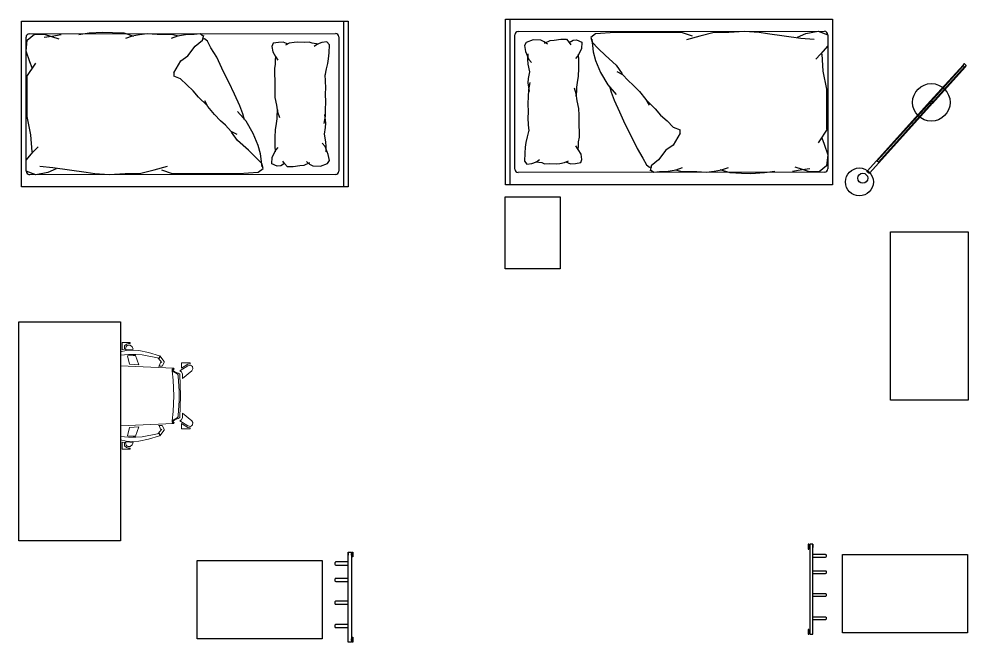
# Model space of a CAD drawing. Header units: millimetres. Extents: x 33568 to 59102, y 32067 to 59557.
# Drawn here: x 43487 to 49554, y 46165 to 50145 of the extents above; entities that cross this region are included whole.
import ezdxf

# ---------------------------------------------------------------- set-up
doc = ezdxf.new("R2010")
doc.units = ezdxf.units.MM
doc.layers.add('arredo', color=253, linetype='Continuous')

# ---------------------------------------------------------------- blocks, each defined once
blk = doc.blocks.new('Appendi_ab')
at = {"layer": 'arredo'}
blk.add_line((51553.7, 49344.7), (51573.7, 49344.7), dxfattribs=at)
for points in [[(51553.7, 49374.7), (51583.7, 49374.7), (51583.7, 49369.7), (51573.7, 49369.7), (51573.7, 49364.7), (51563.7, 49364.7), (51563.7, 49369.7), (51553.7, 49369.7), (51553.7, 49374.7)], [(51553.7, 49364.7), (52128.7, 49364.7), (52128.7, 49344.7), (51553.7, 49344.7), (51553.7, 49364.7)], [(52098.7, 49374.7), (52128.7, 49374.7), (52128.7, 49369.7), (52118.7, 49369.7), (52118.7, 49364.7), (52108.7, 49364.7), (52108.7, 49369.7), (52098.7, 49369.7), (52098.7, 49374.7)]]:
    blk.add_lwpolyline(points, dxfattribs=at)
for points in [[(51617.3, 49344.7), (51617.3, 49264.7, 0.414214), (51622.3, 49259.7), (51632.3, 49259.7, 0.409236), (51637.3, 49264.7), (51637.3, 49344.7)], [(51722.2, 49344.7), (51722.2, 49264.7, 0.414214), (51727.2, 49259.7), (51737.2, 49259.7, 0.409236), (51742.2, 49264.7), (51742.2, 49344.7)], [(51867.7, 49344.7), (51867.7, 49264.7, 0.414214), (51872.7, 49259.7), (51882.7, 49259.7, 0.409236), (51887.7, 49264.7), (51887.7, 49344.7)], [(52016.7, 49344.7), (52016.7, 49264.7, 0.414214), (52021.7, 49259.7), (52031.7, 49259.7, 0.409236), (52036.7, 49264.7), (52036.7, 49344.7)]]:
    blk.add_lwpolyline(points, format="xyb", dxfattribs=at)
blk = doc.blocks.new('letto_sin')
at = {"layer": 'arredo'}
for p, q in [((49520.1, 50146.7), (49520.1, 49086.7)), ((47497.9, 50024.9), (47544.3, 50063.6)), ((47511.3, 50064.6), (49469, 50066.7)), ((47544.3, 50063.6), (47606.2, 50063.6)), ((47606.2, 50063.6), (47652.6, 50048.2)), ((47654.7, 50050.2), (47715.4, 50061.8)), ((47828, 50061.8), (47894.5, 50070.4)), ((47894.5, 50070.4), (47981.2, 50076.2)), ((47981.2, 50076.2), (48042, 50073.3)), ((48042, 50073.3), (48114.3, 50070.4)), ((48114.3, 50070.4), (48177.9, 50050.2)), ((48215.5, 50058.9), (48169.2, 50050.2)), ((48264.7, 50064.7), (48215.5, 50058.9)), ((48328.3, 50061.8), (48264.7, 50064.7)), ((48368.8, 50061.8), (48328.3, 50061.8)), ((48429.5, 50058.9), (48368.8, 50061.8)), ((48464.2, 50050.2), (48429.5, 50058.9)), ((48510.5, 50058.9), (48458.5, 50050.2)), ((48565.5, 50061.8), (48510.5, 50058.9)), ((48603.1, 50064.7), (48565.5, 50061.8)), ((48623.3, 50050.2), (48603.1, 50064.7)), ((48618.2, 50024.9), (48626, 50055.9)), ((47490.1, 49187.8), (47490.1, 50043.4)), ((47490.1, 49955.3), (47497.9, 50024.9)), ((47605.5, 50044.4), (47654.7, 50050.2)), ((47652.6, 50048.2), (47699, 50032.7)), ((48169.2, 50050.2), (48125.9, 50035.7)), ((48458.5, 50050.2), (48418, 50035.7)), ((48571.8, 49986.3), (48618.2, 50024.9)), ((48630.3, 50033), (48615.6, 50030.5)), ((48650, 50018.2), (48630.3, 50033)), ((48672.1, 49976.5), (48650, 50018.2)), ((49069.6, 50004.4), (49061.5, 49984.2)), ((49104, 50010.4), (49069.6, 50004.4)), ((49134.4, 50012.5), (49104, 50010.4)), ((49165.2, 49998.3), (49134.4, 50012.5)), ((49172.8, 50004.4), (49148.5, 49992.2)), ((49203.2, 50010.4), (49172.8, 50004.4)), ((49225.4, 50012.5), (49203.2, 50010.4)), ((49269.9, 50010.4), (49225.4, 50012.5)), ((49300.3, 50012.5), (49269.9, 50010.4)), ((49318.5, 50004.4), (49300.3, 50012.5)), ((49359.2, 49998.3), (49318.5, 50004.4)), ((49352.9, 49998.3), (49332.6, 49984.2)), ((49381.2, 50010.4), (49352.9, 49998.3)), ((49413.6, 50014.5), (49381.2, 50010.4)), ((49429.8, 49994.3), (49413.6, 50014.5)), ((49427.7, 49943.7), (49429.8, 49994.3)), ((49490.1, 50045.5), (49490.1, 49187.8)), ((47513.3, 49885.6), (47490.1, 49955.3)), ((48525.4, 49924.3), (48571.8, 49986.3)), ((48708.9, 49915.1), (48672.1, 49976.5)), ((49061.5, 49984.2), (49067.6, 49949.8)), ((49067.6, 49949.8), (49085.8, 49919.5)), ((49423.7, 49905.3), (49427.7, 49943.7)), ((47490.1, 49785), (47552, 49877.9)), ((47528.8, 49847), (47513.3, 49885.6)), ((48433.9, 49815.4), (48479, 49893.4)), ((48479, 49893.4), (48525.4, 49924.3)), ((48753.1, 49821.8), (48708.9, 49915.1)), ((49085.8, 49899.3), (49087.8, 49921.1)), ((49085.8, 49919.5), (49100, 49897.2)), ((49085.8, 49871), (49085.8, 49899.3)), ((49411.5, 49840.6), (49419.6, 49875)), ((49419.6, 49875), (49423.7, 49905.3)), ((48433.9, 49815.4), (48433.9, 49794.8)), ((48787.5, 49755.5), (48753.1, 49821.8)), ((49079.7, 49842.7), (49085.8, 49871)), ((49079.7, 49814.4), (49079.7, 49842.7)), ((49081.8, 49759.8), (49079.7, 49814.4)), ((49401.4, 49796.2), (49411.5, 49840.6)), ((47497.9, 49698.6), (47497.9, 49791.4)), ((48478.1, 49777.6), (48433.9, 49794.8)), ((48517.4, 49738.3), (48478.1, 49777.6)), ((48821.8, 49679.4), (48787.5, 49755.5)), ((49081.8, 49701.2), (49081.8, 49759.8)), ((49405.5, 49763.8), (49401.4, 49802.2)), ((49407.5, 49717.3), (49405.5, 49763.8)), ((47497.9, 49536), (47497.9, 49698.6)), ((48559.1, 49701.5), (48517.4, 49738.3)), ((48593.5, 49659.8), (48559.1, 49701.5)), ((49083.8, 49658.7), (49081.8, 49701.2)), ((49405.5, 49683), (49407.5, 49717.3)), ((48647.5, 49608.2), (48593.5, 49659.8)), ((48652.4, 49600.8), (48632.8, 49637.7)), ((48856.2, 49605.7), (48821.8, 49679.4)), ((49093.9, 49610.2), (49083.8, 49658.7)), ((49407.5, 49626.4), (49405.5, 49683)), ((48694.2, 49549.3), (48652.4, 49600.8)), ((48896.7, 49506.4), (48842.6, 49568.3)), ((48875.9, 49554.2), (48856.2, 49605.7)), ((49100, 49563.7), (49093.9, 49610.2)), ((49095.9, 49549.6), (49100, 49579.9)), ((49403.5, 49539.5), (49405.5, 49583.9)), ((49405.5, 49583.9), (49407.5, 49626.4)), ((47521.1, 49419.9), (47497.9, 49536)), ((48733.4, 49510), (48694.2, 49549.3)), ((48765.4, 49480.5), (48733.4, 49510)), ((48885.7, 49514.9), (48875.9, 49554.2)), ((49091.9, 49493), (49095.9, 49521.3)), ((49095.9, 49521.3), (49095.9, 49549.6)), ((49112.1, 49527.3), (49100, 49563.7)), ((49395.4, 49493), (49403.5, 49539.5)), ((49407.5, 49495), (49399.9, 49550.5)), ((48802.2, 49441.2), (48765.4, 49480.5)), ((48943.1, 49429), (48896.7, 49506.4)), ((49083.8, 49404), (49085.8, 49452.5)), ((49085.8, 49452.5), (49091.9, 49493)), ((49397.4, 49424.2), (49405.5, 49466.7)), ((49405.5, 49466.7), (49407.5, 49495)), ((47528.8, 49311.6), (47521.1, 49419.9)), ((48839, 49421.6), (48802.2, 49441.2)), ((48842.6, 49382.6), (48803.9, 49436.8)), ((48974.1, 49351.7), (48943.1, 49429)), ((49083.8, 49351.5), (49083.8, 49404)), ((49407.5, 49375.7), (49397.4, 49424.2)), ((47536.5, 49311.6), (47567.5, 49342.6)), ((48912.2, 49320.7), (48842.6, 49382.6)), ((48989.6, 49297.5), (48974.1, 49351.7)), ((49085.8, 49311), (49083.8, 49351.5)), ((49087.8, 49321.1), (49102, 49339.3)), ((49401.4, 49345.4), (49383.2, 49365.6)), ((49421.7, 49294.9), (49401.4, 49345.4)), ((49409.5, 49345.4), (49407.5, 49375.7)), ((49408.2, 49310.1), (49409.5, 49345.4)), ((47490.1, 49257.4), (47536.5, 49311.6)), ((48958.6, 49274.3), (48912.2, 49320.7)), ((48997.3, 49235.6), (48958.6, 49274.3)), ((48998.7, 49215.8), (48989.6, 49297.5)), ((49061.5, 49234.2), (49063.6, 49276.7)), ((49063.6, 49276.7), (49087.8, 49321.1)), ((49429.8, 49256.5), (49421.7, 49294.9)), ((47490.1, 49187.8), (47490.1, 49257.4)), ((47577.4, 49218.7), (47662.4, 49211)), ((47662.4, 49211), (47875.5, 49181.4)), ((48308.8, 49196.9), (48393.9, 49220.1)), ((48974.1, 49181.4), (49005, 49204.6)), ((49005, 49204.6), (48997.3, 49235.6)), ((49095.9, 49220.1), (49061.5, 49234.2)), ((49118.2, 49222.1), (49095.9, 49220.1)), ((49142.5, 49236.2), (49118.2, 49222.1)), ((49142.5, 49236.2), (49132.3, 49252.4)), ((49160.7, 49216), (49142.5, 49236.2)), ((49197.1, 49216), (49160.7, 49216)), ((49239.6, 49222.1), (49197.1, 49216)), ((49265.9, 49224.1), (49239.6, 49222.1)), ((49301.9, 49241.7), (49265.9, 49224.1)), ((49282.1, 49248.4), (49302.3, 49232.2)), ((49302.3, 49232.2), (49324.5, 49222.1)), ((49324.5, 49222.1), (49373.1, 49220.1)), ((49373.1, 49220.1), (49417.6, 49236.2)), ((49417.6, 49236.2), (49429.8, 49256.5)), ((47552, 49164.6), (47490.1, 49187.8)), ((49469, 49166.7), (47511.3, 49164.6)), ((47629.4, 49180), (47552, 49164.6)), ((47683.5, 49203.3), (47629.4, 49180)), ((47875.5, 49181.4), (47929.7, 49173.7)), ((47929.7, 49173.7), (48022.5, 49165.9)), ((48022.5, 49165.9), (48123.1, 49173.7)), ((48123.1, 49173.7), (48215.9, 49173.7)), ((48215.9, 49173.7), (48308.8, 49196.9)), ((48355.2, 49196.9), (48424.8, 49173.7)), ((48424.8, 49173.7), (48564.1, 49173.7)), ((48564.1, 49173.7), (48718.8, 49173.7)), ((48718.8, 49173.7), (48850.3, 49173.7)), ((48850.3, 49173.7), (48974.1, 49181.4))]:
    blk.add_line(p, q, dxfattribs=at)
blk.add_lwpolyline([(49550.1, 49086.7), (47460.1, 49086.7), (47460.1, 50146.7), (49550.1, 50146.7)], close=True, dxfattribs=at)
for centre, radius, start, end in [((47511.3, 50043.4), 21.1, 90, 180), ((49469, 50045.5), 21.1, 0, 90), ((47515.3, 49189.5), 25.2, 183.80876, 260.77177), ((49469, 49187.8), 21.1, 270, 0)]:
    blk.add_arc(centre, radius, start, end, dxfattribs=at)

msp = doc.modelspace()

# ---------------------------------------------------------------- linework, layer by layer
at = {"layer": 'arredo'}
for p, q in [((49313, 49619.3), (49522.5, 49851.2)), ((49315.9, 49616.6), (49524.1, 49847)), ((49323.3, 49608.5), (49532.2, 49839.7)), ((49326.3, 49605.8), (49536.5, 49838.5)), ((49313, 49619.3), (48969.9, 49239.8)), ((49315.9, 49616.6), (48974.3, 49238.6)), ((49323.9, 49609.2), (48982.4, 49231.3)), ((49326.9, 49606.6), (48983.9, 49227.2))]:
    msp.add_line(p, q, dxfattribs=at)
for points in [[(49522.6, 49848.4), (49533.7, 49838.4, 0.414214), (49536.5, 49838.5), (49542.5, 49845.1, 0.414214), (49542.3, 49847.9), (49531.2, 49857.9, 0.414214), (49528.4, 49857.7), (49522.5, 49851.2, 0.414214)], [(48920.8, 49160.1), (48909.3, 49169.7, -0.427492), (48909.1, 49172.5), (48969.9, 49239.8, -0.414214), (48972.7, 49240), (48983.8, 49230, -0.414214), (48983.9, 49227.2), (48923.5, 49160.4, -0.401058)]]:
    msp.add_lwpolyline(points, format="xyb", close=True, dxfattribs=at)
for points in [[(46595.9, 49008.4), (46945.9, 49008.4), (46945.9, 48548.4), (46595.9, 48548.4), (46595.9, 49008.4)], [(49059.3, 48785.3), (49554.3, 48785.3), (49554.3, 47710.3), (49059.3, 47710.3), (49059.3, 48785.3)], [(48750.9, 46723.4), (49550.9, 46723.4), (49550.9, 46223.4), (48750.9, 46223.4), (48750.9, 46723.4)], [(44626.1, 46685.4), (45426.1, 46685.4), (45426.1, 46185.4), (44626.1, 46185.4), (44626.1, 46685.4)]]:
    msp.add_lwpolyline(points, dxfattribs=at)
msp.add_lwpolyline([(43487.2, 46811), (43487.2, 48211), (44137.2, 48211), (44137.2, 46811)], close=True, dxfattribs=at)
at = {"layer": 'arredo', "lineweight": 0}
for points in [[(44162.8, 48056.3), (44174.8, 48068.3), (44186.8, 48071.3), (44198.8, 48071.3), (44198.8, 48077.4), (44147.7, 48077.4), (44147.7, 48032.2), (44162.8, 48035.3)], [(44171.8, 48032.2), (44216.9, 48035.3), (44210.9, 48050.3), (44198.8, 48062.3), (44183.8, 48062.3), (44177.8, 48059.3), (44171.8, 48053.3), (44168.8, 48035.3)], [(44192.8, 47939), (44253, 47936), (44231.9, 47996.2), (44216.9, 47996.2), (44180.8, 47993.2)], [(44400.3, 47951.1), (44376.2, 47978.1), (44385.3, 47978.1), (44388.3, 47984.1), (44388.3, 47993.2), (44415.3, 47957.1), (44415.3, 47951.1), (44403.3, 47927), (44379.2, 47927), (44385.3, 47930), (44385.3, 47933), (44394.3, 47954.1)], [(44514.6, 47896.9), (44526.6, 47890.9), (44532.6, 47875.9), (44532.6, 47848.8), (44592.7, 47896.9), (44598.7, 47909), (44595.7, 47924), (44589.7, 47930), (44583.7, 47933), (44565.7, 47930)], [(44580.7, 47948.1), (44526.6, 47948.1), (44526.6, 47915), (44565.7, 47939), (44580.7, 47942)], [(44466.4, 47575.2), (44466.4, 47569.2), (44466.4, 47578.2), (44472.5, 47638.4), (44477.3, 47737.6), (44472.5, 47836.8), (44466.4, 47896.9), (44466.4, 47906), (44466.4, 47900), (44472.5, 47893.9), (44499.5, 47878.9), (44505.5, 47869.9), (44505.5, 47863.9), (44511.5, 47767.7), (44511.5, 47737.6), (44511.5, 47707.5), (44505.5, 47611.3), (44505.5, 47605.3), (44499.5, 47596.3), (44472.5, 47581.2)], [(44583.7, 47542.1), (44565.7, 47545.2), (44514.6, 47578.2), (44526.6, 47584.2), (44532.6, 47599.3), (44532.6, 47626.3), (44592.7, 47578.2), (44598.7, 47566.2), (44595.7, 47551.2), (44589.7, 47545.2)], [(44180.8, 47482), (44192.8, 47536.1), (44253, 47539.1), (44231.9, 47479), (44216.9, 47479)], [(44394.3, 47521.1), (44400.3, 47524.1), (44376.2, 47497), (44385.3, 47497), (44388.3, 47491), (44388.3, 47482), (44415.3, 47518.1), (44415.3, 47524.1), (44403.3, 47548.2), (44379.2, 47548.2), (44385.3, 47545.2), (44385.3, 47542.1)], [(44526.6, 47527.1), (44526.6, 47560.2), (44565.7, 47536.1), (44580.7, 47533.1), (44580.7, 47527.1)], [(44162.8, 47418.4), (44174.8, 47406.4), (44186.8, 47403.4), (44198.8, 47403.4), (44198.8, 47397.4), (44147.7, 47397.4), (44147.7, 47442.5), (44162.8, 47439.4)], [(44183.8, 47412.9), (44177.8, 47415.9), (44171.8, 47421.9), (44168.8, 47439.9), (44171.8, 47442.9), (44216.9, 47439.9), (44210.9, 47424.9), (44198.8, 47412.9)]]:
    msp.add_lwpolyline(points, close=True, dxfattribs=at)
for points in [[(44137.2, 47997.4), (44186.8, 48002.2), (44234.9, 48002.2), (44274, 47999.2), (44373.2, 47981.1), (44382.3, 47978.1), (44388.3, 47987.1), (44385.3, 47993.2), (44316.1, 48014.2), (44253, 48026.2), (44210.9, 48029.2), (44171.8, 48026.2), (44137.2, 48019)], [(44137.2, 47546.5), (44475.5, 47560.2), (44478.5, 47566.2), (44472.5, 47572.2), (44475.5, 47578.2), (44484.5, 47584.2), (44505.5, 47593.3), (44514.6, 47599.3), (44519.7, 47737.6), (44514.6, 47875.9), (44505.5, 47881.9), (44484.5, 47890.9), (44475.5, 47896.9), (44472.5, 47903), (44478.5, 47909), (44475.5, 47915), (44137.2, 47928.6)], [(44463.4, 47915), (44469.5, 47912), (44472.5, 47909), (44466.4, 47906)], [(44463.4, 47560.2), (44469.5, 47563.2), (44472.5, 47566.2), (44466.4, 47569.2)], [(44137.2, 47477.8), (44186.8, 47473), (44234.9, 47473), (44274, 47476), (44373.2, 47494), (44382.3, 47497), (44388.3, 47488), (44385.3, 47482), (44316.1, 47461), (44253, 47448.9), (44210.9, 47445.9), (44171.8, 47448.9), (44137.2, 47456.1)]]:
    msp.add_lwpolyline(points, dxfattribs=at)
at = {"layer": 'arredo'}
for centre, radius in [((49319.6, 49612.5), 120), ((48860.1, 49104.2), 89.1), ((48881.4, 49127.8), 31.9)]:
    msp.add_circle(centre, radius, dxfattribs=at)
for start, end in [(192.73955, 263.09376), (12.69705, 83.05126)]:
    msp.add_arc((49319.6, 49612.5), 9.47, start, end, dxfattribs=at)

# ---------------------------------------------------------------- block references
msp.add_blockref('letto_sin', (-3957.8, -14.6), dxfattribs=at)
for name, p, rotation in [('letto_sin', (96147.9, 99231.9), 180), ('Appendi_ab', (-3752.4, 98293.4), 270)]:
    msp.add_blockref(name, p, dxfattribs=dict(at, rotation=rotation))
at = {"layer": 'arredo', "xscale": -1, "rotation": 90}
msp.add_blockref('Appendi_ab', (97906.8, 98342.5), dxfattribs=at)

doc.saveas('drawing.dxf')
